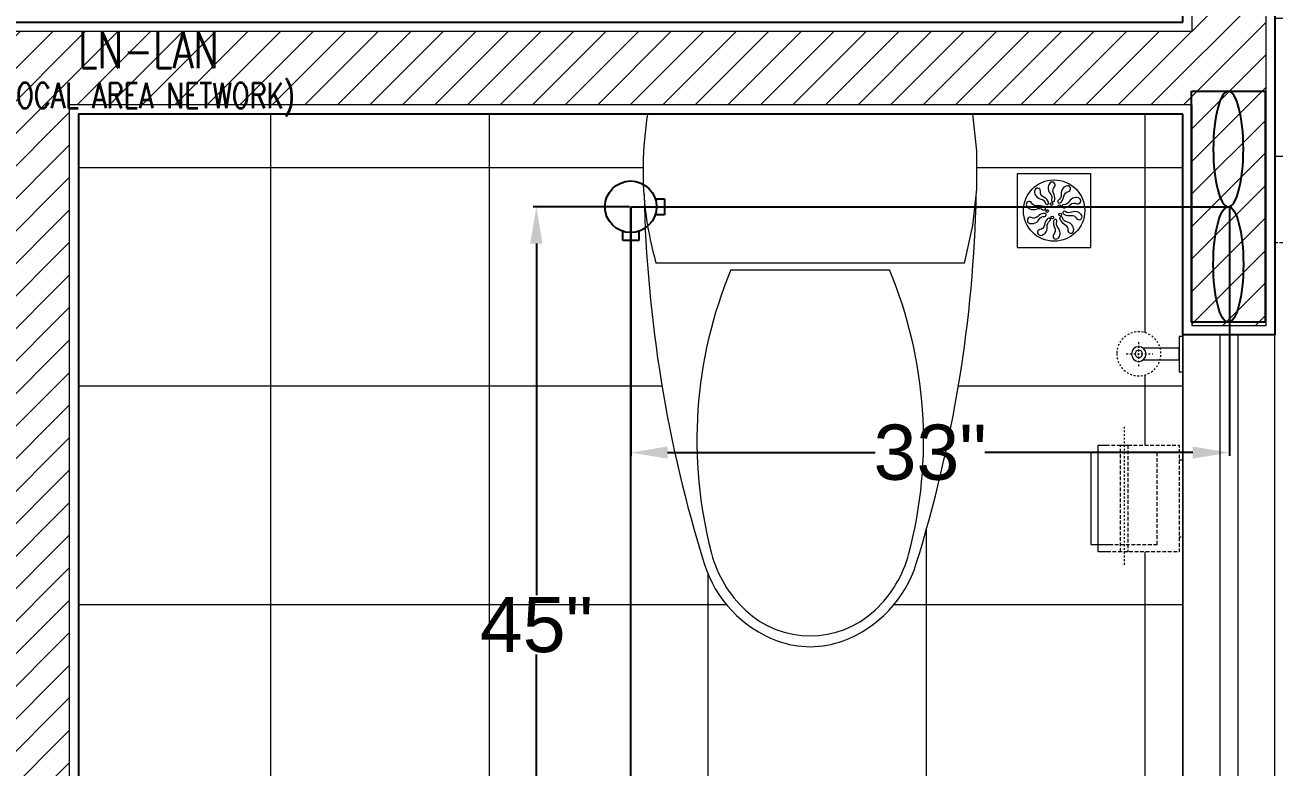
# Model space of a CAD drawing. Header units: inches. Extents: x 112 to 4169, y -2569 to 841.
# Drawn here: x 771.2 to 839.1, y -813.7 to -773.4 of the extents above; entities that cross this region are included whole.
import ezdxf

# ---------------------------------------------------------------- set-up
doc = ezdxf.new("R2010")
doc.units = ezdxf.units.IN
doc.header["$MEASUREMENT"] = 0
for name, pattern in [('CENTER', [2, 1.25, -0.25, 0.25, -0.25]), ('DASH', [0.35, 0.25, -0.1]), ('DASHED', [0.75, 0.5, -0.25])]:
    doc.linetypes.add(name, pattern=pattern)
doc.layers.get('Defpoints').update_dxf_attribs({"lineweight": 0})
for name, color, linetype in [('Cables', 7, 'Continuous'), ('Exhaust Fans', 7, 'Continuous'), ('PVC Conduit and Circular Boxes', 7, 'Continuous'), ('wall 05', 253, 'Continuous')]:
    doc.layers.add(name, color=color, linetype=linetype)
for name, color, linetype, lineweight in [('E-LAN', 6, 'Continuous', 30), ('FLOOR TILE', 40, 'Continuous', 15), ('Glass', 5, 'Continuous', 9), ('HACTH', 8, 'Continuous', 9), ('I-WC----EXST', 7, 'Continuous', 15), ('I-WC----N', 7, 'Continuous', 15), ('Plaster Line', 254, 'Continuous', 15), ('Sunshed', 5, 'Continuous', 15), ('WINDOW', 140, 'Continuous', 9)]:
    doc.layers.add(name, color=color, linetype=linetype, lineweight=lineweight)
doc.styles.get("Standard").update_dxf_attribs({"font": 'arial.ttf'})
doc.styles.add('TAVE1', font='ROMANS.shx', dxfattribs={"width": 0.75})
doc.dimstyles.get("Standard").update_dxf_attribs({"dimtxt": 3, "dimasz": 2, "dimexe": 0.18, "dimexo": 0.0625, "dimgap": 0.09, "dimtad": 0, "dimtih": 1, "dimtoh": 1, "dimdec": 0, "dimzin": 0, "dimdsep": 46, "dimtxsty": 'Standard', "dimcen": 0.09, "dimclrd": 5, "dimadec": 0, "dimazin": 0, "dimtfac": 1, "dimtdec": 0, "dimtofl": 0, "dimtmove": 0, "dimatfit": 3, "dimfxl": 1, "dimtolj": 1, "dimtzin": 0, "dimarcsym": 0})

# ---------------------------------------------------------------- blocks, each defined once
blk = doc.blocks.new('$plan$00000388')
for p, q in [((0, -220.78125), (0, 220.78125)), ((-202.5, -209.53125), (-202.5, 209.53125)), ((-211.7636099999945, 107.6506163835293), (-211.7636099999945, -107.650638883526))]:
    blk.add_line(p, q)
blk.add_lwpolyline([(-202.5, -209.53125), (-151.5815775000083, -220.9312575000222), (-102.226364999995, -226.3893074999796), (-50.1765075000003, -226.3893074999796), (0, -220.78125)])
for centre, radius, start, end in [((-70.5022373952088, -1596.893304158002), 1822.905267548176, 91.22236801674002, 107.2477400729669), ((-76.1718824999989, -236.25), 463.3354349999999, 97.73994600013404, 105.8219820007596), ((-76.1718824999989, -236.25), 463.3354349999999, 80.5376780005947, 97.73994600013404), ((-443.44170022248, -448.2021481943084), 602.2018211347165, 67.37374387764919, 104.7785650586873), ((-562.4982811024092, -12.18639293918386), 163.5812782416205, 107.2477400729669, 159.5476091935635), ((-555.5449209055951, -23.26485846063588), 162.7261878014058, 104.7785650586873, 136.8542646016355), ((-580.3665348804789, -1.12500274553895e-05), 128.7061108459815, 136.8542646016355, 223.1457353983645), ((-595.1750179040682, 0), 128.7061108459815, 159.5476091935635, 200.4523908064364), ((-562.4982811024092, 12.18639293918386), 163.5812782416205, 200.4523908064364, 252.7522599270331), ((-555.5449209055951, 23.26483596063918), 162.7261878014058, 223.1457353983645, 255.2214349413127), ((-443.44170022248, 448.2021256943117), 602.2018211347165, 255.2214349413127, 292.6262561223508), ((-70.5022373952088, 1596.893304158002), 1822.905267548176, 252.7522599270331, 268.77763198326)]:
    blk.add_arc(centre, radius, start, end)
blk = doc.blocks.new('h')
at = {"layer": 'I-WC----N', "color": 252, "linetype": 'CENTER', "ltscale": 0.2}
for p, q in [((544297.3725312217, -25836.7882816003), (544297.3725312217, -25800.90632244026)), ((544280.5394874534, -25819.8480072173), (544314.2055749901, -25819.8480072173))]:
    blk.add_line(p, q, dxfattribs=at)
at = {"layer": 'I-WC----N'}
blk.add_lwpolyline([(544273.0331409274, -25759.8480072173), (544321.0331409274, -25759.8480072173), (544321.0331409274, -25764.8480072173), (544273.0331409274, -25764.8480072173)], close=True, dxfattribs=at)
blk.add_lwpolyline([(544289.0331409274, -25813.8480072173), (544289.0331409274, -25764.8480072173), (544305.0331409274, -25764.8480072173), (544305.0331409274, -25813.8480072173)], dxfattribs=at)
at = {"layer": 'I-WC----N', "linetype": 'DASH', "ltscale": 5}
blk.add_circle((544297.3725312217, -25819.8480072173), 30, dxfattribs=at)
at = {"layer": 'I-WC----N'}
for centre, radius in [((544297.0331409274, -25819.8480072173), 10), ((544297.3725312217, -25819.8480072173), 5)]:
    blk.add_circle(centre, radius, dxfattribs=at)
blk = doc.blocks.new('typical king$0$5767 PAPER HOLDER')
at = {"color": 0, "linetype": 'CENTER', "lineweight": -2, "ltscale": 0.5}
blk.add_line((80, 97.5), (80, -92.5), dxfattribs=at)
at = {"color": 0, "linetype": 'DASHED', "lineweight": -2, "ltscale": 10, "flags": 128}
for points in [[(96.99689220590517, 72.5), (5, 72.5), (5, -72.5), (99.99999999254942, -72.5)], [(5, 52.5), (0, 52.5), (0, -52.5), (5, -52.5)]]:
    blk.add_lwpolyline(points, dxfattribs=at)
at = {"color": 0, "linetype": 'DASHED', "lineweight": -2, "ltscale": 10}
blk.add_lwpolyline([(75, -72.5), (85, -72.5), (85, 72.5), (75, 72.5)], close=True, dxfattribs=at)
at = {"color": 0, "linetype": 'ByBlock', "lineweight": -2, "flags": 128}
blk.add_lwpolyline([(99.99999999254942, -72.5), (115, -72.5), (115, 72.5), (99.99999998987187, 72.5)], dxfattribs=at)
at = {"color": 0, "linetype": 'DASHED', "lineweight": -2, "ltscale": 10}
blk.add_lwpolyline([(99.999999992433, -62.5), (35, -62.5), (35, 62.5), (96.99689220590517, 62.5)], dxfattribs=at)
at = {"color": 0, "linetype": 'ByBlock', "lineweight": -2}
blk.add_lwpolyline([(99.99999999138527, 62.5), (125, 62.5), (125, -62.5), (99.999999992433, -62.5)], dxfattribs=at)
blk = doc.blocks.new('floor drain 01')
at = {"color": 0}
blk.add_lwpolyline([(-10, -10), (90, -10), (90, 90), (-10, 90)], close=True, dxfattribs=at)
for points in [[(13.58954937255476, 67.51505117848865, 0.191053483995659), (14.79069440408784, 61.03305027249735, 0.1943362673357394), (21.89737514902663, 55.74993930227356, -0.2726064091756643), (28.50698137920699, 49.88544705393724, 1.04073225767722), (32.45272628399835, 51.02199114018003, 0.09134571656797691), (31.83705554960761, 52.57716721325414, 0.1607825822646609), (25.31024571598391, 58.64739925469621, -0.3236584951667658), (21.53147589240689, 66.62494710457395, 0.9107900233739347)], [(34.80643791207694, 77.78381738965982, 0.191053483995659), (31.96816011739429, 71.83375316375168, 0.1943362673357394), (34.61225089913933, 63.38242447105586, -0.2726064091756643), (36.51247260975651, 54.75292151322355, 1.04073225767722), (40.37269114558876, 53.35315432940843, 0.09134571656797691), (40.78871261903259, 54.97320037975442, 0.1607825822646609), (39.07640541647561, 63.72048382583307, -0.3236584951667658), (40.70840138709173, 72.39556078397436, 0.9107900233739347)], [(58.00709064648254, 73.6204495827551, 0.191053483995659), (52.21351567364763, 70.47504433599534, 0.1943362673357394), (49.38506368288654, 62.08361823129235, -0.2726064091756643), (45.8500807666278, 53.98528138783877, 1.04073225767722), (48.15030065688188, 50.58386642200639, 0.09134571656797691), (49.43910827529908, 51.6499799216399, 0.1607825822646609), (53.19534685611143, 59.73314980516443, -0.3236584951667658), (59.614741629528, 65.79217132847407, 0.9107900233739347)], [(2.460555314450176, 46.73647061924567, 0.191053483995659), (7.242326595514896, 42.19843706412939, 0.1943362673357394), (16.09708680634503, 42.10151264068554, -0.2726064091756643), (24.89143262842845, 41.24206781401881, 1.04073225767722), (27.41556345943536, 44.48080195893999, 0.09134571656797691), (26.00336581190641, 45.37708365335129, 0.1607825822646609), (17.15507286542561, 46.45164196996484, -0.3236584951667658), (9.40889888475067, 50.68450857987045, 0.9107900233739347)], [(74.32964679240831, 56.61521275222185, 0.191053483995659), (67.79372336465167, 57.4759043805243, 0.1943362673357394), (60.57310112635605, 52.3496204217372, -0.2726064091756643), (52.95315690759162, 47.87573911450454, 1.04073225767722), (52.81477233575424, 43.7719012737216, 0.09134571656797691), (54.48408539386583, 43.87686310170102, 0.1607825822646609), (62.27411428996129, 48.20842326400452, -0.3236584951667658), (71.02891724996152, 49.337049069145, 0.9107900233739347)], [(5.670353207518929, 23.38478724771994, 0.191053483995659), (12.20627663533378, 22.5240956194466, 0.1943362673357394), (19.42689887357119, 27.65037957820459, -0.2726064091756643), (27.04684309240838, 32.12426088546636, 1.04073225767722), (27.185227664173, 36.2280987262202, 0.09134571656797691), (25.51591460611962, 36.12313689826988, 0.1607825822646609), (17.72588570996595, 31.79157673593727, -0.3236584951667658), (8.971082749965717, 30.6629509307968, 0.9107900233739347)], [(77.53944468541886, 33.26352938075433, 0.191053483995659), (72.75767340433958, 37.80156293587061, 0.1943362673357394), (63.90291319350945, 37.89848735934356, -0.2726064091756643), (55.10856737142603, 38.75793218595209, 1.04073225767722), (52.58443654041912, 35.51919804106001, 0.09134571656797691), (53.99663418796263, 34.62291634664871, 0.1607825822646609), (62.84492713444342, 33.54835803006426, -0.3236584951667658), (70.59110111511836, 29.31549142012955, 0.9107900233739347)], [(21.99290935347381, 6.379550417215796, 0.191053483995659), (27.78648432630871, 9.524955663975561, 0.1943362673357394), (30.61493631706981, 17.91638176864944, -0.2726064091756643), (34.14991923332855, 26.01471861213213, 1.04073225767722), (31.84969934307446, 29.4161335779354, 0.09134571656797691), (30.56089172465727, 28.350020078331, 0.1607825822646609), (26.80465314384492, 20.26685019477736, -0.3236584951667658), (20.38525837042835, 14.20782867149683, 0.9107900233739347)], [(45.19356208798126, 2.216182610281976, 0.191053483995659), (48.03183988263481, 8.166246836219216, 0.1943362673357394), (45.38774910087523, 16.61757552888594, -0.2726064091756643), (43.48752739027259, 25.24707848674734, 1.04073225767722), (39.62730885444034, 26.64684567053337, 0.09134571656797691), (39.21128738098196, 25.02679962021648, 0.1607825822646609), (40.92359458353894, 16.27951617413783, -0.3236584951667658), (39.29159861293738, 7.604439215967432, 0.9107900233739347)], [(66.41045062744524, 12.48494882145314, 0.191053483995659), (65.20930559591216, 18.96694972744444, 0.1943362673357394), (58.10262485095882, 24.25006069769734, -0.2726064091756643), (51.49301862077846, 30.11455294600455, 1.04073225767722), (47.5472737159871, 28.97800885984907, 0.09134571656797691), (48.16294445040694, 27.42283278677496, 0.1607825822646609), (54.68975428400154, 21.35260074530379, -0.3236584951667658), (58.46852410759311, 13.37505289542605, 0.9107900233739347)]]:
    blk.add_lwpolyline(points, format="xyb", close=True, dxfattribs=at)
for centre, radius in [((40, 40), 41.66666666666667), ((42.46415754262125, 49.29576866497518), 1.829220414801966), ((31.9206651946879, 45.21610358142061), 1.829220414801966), ((32.54253894122667, 33.92796063714195), 1.829220414801966), ((49.60226792027242, 40.52899740517023), 1.829220414801966), ((43.47037040113355, 31.03116971137933), 1.829220414801966)]:
    blk.add_circle(centre, radius, dxfattribs=at)
blk = doc.blocks.new('*D522')
at = {"color": 0, "lineweight": -2, "transparency": 16777216}
for p, q in [((804.0538187760442, -783.2699097418629), (798.8091168172472, -783.2699097418629)), ((804.0538187760442, -828.7327725486739), (798.8091168172472, -828.7327725486739))]:
    blk.add_line(p, q, dxfattribs=at)
at = {"color": 5, "lineweight": -2, "transparency": 16777216}
for p, q in [((798.9891168172471, -785.2699097418629), (798.9891168172471, -804.3857613362643)), ((798.9891168172471, -826.7327725486739), (798.9891168172471, -807.6169209542725))]:
    blk.add_line(p, q, dxfattribs=at)
at = {"color": 5, "transparency": 16777216}
for points in [[(798.6557834839138, -785.2699097418629), (799.3224501505805, -785.2699097418629), (798.9891168172471, -783.2699097418629)], [(798.6557834839138, -826.7327725486739), (799.3224501505805, -826.7327725486739), (798.9891168172471, -828.7327725486739)]]:
    blk.add_solid(points, dxfattribs=at)
at = {"layer": 'Defpoints', "color": 0, "transparency": 16777216}
for p in [(798.9891168172471, -783.2699097418629), (804.1163187760442, -783.2699097418629), (804.1163187760442, -828.7327725486739)]:
    blk.add_point(p, dxfattribs=at)
at = {"color": 0, "transparency": 16777216, "insert": (798.9891168172473, -806.0013411452682), "char_height": 3, "attachment_point": 5}
blk.add_mtext('\\A1;45"', dxfattribs=at)
blk = doc.blocks.new('*D523')
at = {"color": 0, "lineweight": -2, "transparency": 16777216}
for p, q in [((804.1163187760442, -783.3324097418629), (804.1163187760442, -796.811659733197)), ((836.6447330093032, -783.3324097418629), (836.6447330093032, -796.811659733197))]:
    blk.add_line(p, q, dxfattribs=at)
at = {"color": 5, "lineweight": -2, "transparency": 16777216}
for p, q in [((806.1163187760442, -796.631659733197), (817.4020538599315, -796.631659733197)), ((834.6447330093032, -796.631659733197), (823.3589979254158, -796.631659733197))]:
    blk.add_line(p, q, dxfattribs=at)
at = {"color": 5, "transparency": 16777216}
for points in [[(806.1163187760442, -796.2983263998636), (806.1163187760442, -796.9649930665304), (804.1163187760442, -796.631659733197)], [(834.6447330093032, -796.2983263998636), (834.6447330093032, -796.9649930665304), (836.6447330093032, -796.631659733197)]]:
    blk.add_solid(points, dxfattribs=at)
at = {"layer": 'Defpoints', "color": 0, "transparency": 16777216}
for p in [(804.1163187760442, -783.2699097418629), (836.6447330093032, -783.2699097418629), (836.6447330093032, -796.631659733197)]:
    blk.add_point(p, dxfattribs=at)
at = {"color": 0, "transparency": 16777216, "insert": (820.3805258926736, -796.631659733197), "char_height": 3, "attachment_point": 5}
blk.add_mtext('\\A1;33"', dxfattribs=at)

msp = doc.modelspace()

# ---------------------------------------------------------------- hatches: boundary and pattern name
at = {"layer": 'FLOOR TILE'}
h = msp.add_hatch(dxfattribs=at)
h.set_pattern_fill('ANSI37', color=256, scale=95, angle=45, style=0)
h.set_pattern_definition([(90, (-140504.1913463468, -172410.5183149067), (-11.875, 2.664535259100376e-15), []), (180, (-140504.1913463468, -172410.5183149067), (-2.664535259100376e-15, -11.875), [])])
edge = h.paths.add_edge_path()
edge.add_ellipse((814.3537744937687, -800.7275637002513), major_axis=(-4.626777249109558, 4.62677724910956), ratio=0.9999999999987466, start_angle=62.24774007312948, end_angle=114.54760919365779, ccw=False)
edge.add_ellipse((877.7420510015556, -781.0477219336517), major_axis=(-51.55954709395021, 51.55954709395021), ratio=0.999999999997518, start_angle=46.39180876643201, end_angle=62.24774007301511, ccw=False)
edge.add_ellipse((823.3163187845541, -781.2745077380296), major_axis=(13.10510513414004, 13.10510513414004), ratio=0.999999999998578, start_angle=125.53767800060149, end_angle=139.7797057103707, ccw=False)
edge.add_line((805.0350684879279, -778.2276324351751), (774.1163187760151, -778.2276324352042))
edge.add_line((774.1163187760151, -778.2276324352042), (774.1163187760151, -874.2379126621145))
edge.add_line((774.1163187760151, -874.2379126621145), (800.5158165509686, -874.2379126621145))
edge.add_line((800.5158165509686, -874.2379126621145), (800.5158165509686, -860.6887678657567))
edge.add_line((800.5158165509686, -860.6887678657567), (834.1163187760442, -860.6887678683761))
edge.add_line((834.1163187760442, -860.6887678683761), (834.1163187760733, -801.2269005015169))
edge.add_line((834.1163187760733, -801.2269005015169), (833.916318776149, -801.2269005015169))
edge.add_line((833.916318776149, -801.2269005015169), (833.916318776149, -802.0269005010978))
edge.add_line((833.916318776149, -802.0269005010978), (830.1163187784307, -802.0269005010978))
edge.add_line((830.1163187784307, -802.0269005010978), (829.516318778454, -802.0269005011269))
edge.add_line((829.516318778454, -802.0269005011269), (829.516318778454, -801.6269005013073))
edge.add_line((829.516318778454, -801.6269005013073), (829.1163187786635, -801.6269005013073))
edge.add_line((829.1163187786635, -801.6269005013073), (829.1163187786635, -796.6269005038976))
edge.add_line((829.1163187786635, -796.6269005038976), (829.516318778454, -796.6269005039267))
edge.add_line((829.516318778454, -796.6269005039267), (829.516318778454, -796.2269005041362))
edge.add_line((829.516318778454, -796.2269005041362), (830.1163187785471, -796.2269005041362))
edge.add_line((830.1163187785471, -796.2269005041362), (833.916318776149, -796.2269005041071))
edge.add_line((833.916318776149, -796.2269005041071), (833.916318776149, -797.026900503688))
edge.add_line((833.916318776149, -797.026900503688), (834.1163187760442, -797.0269005037462))
edge.add_line((834.1163187760442, -797.0269005037462), (834.1163187760151, -792.2361839818095))
edge.add_line((834.1163187760151, -792.2361839818095), (833.9163187761781, -792.2361839818095))
edge.add_line((833.9163187761781, -792.2361839818095), (833.9163187761781, -791.5961839821448))
edge.add_line((833.9163187761781, -791.5961839821448), (832.8690231235571, -791.5961839821157))
edge.add_ellipse((831.7163187773306, -791.26260837056), major_axis=(-0.8485281369836075, 0.8485281369836075), ratio=0.9999999999899405, start_angle=-120.20545801426942, end_angle=208.8603375758762, ccw=False)
edge.add_line((832.8765360383888, -790.9561839824801), (833.9163187761781, -790.9561839824801))
edge.add_line((833.9163187761781, -790.9561839824801), (833.916318776149, -790.3161839828444))
edge.add_line((833.916318776149, -790.3161839828444), (834.1163187760442, -790.3161839828153))
edge.add_line((834.1163187760442, -790.3161839828153), (834.1163187760151, -778.2276324352042))
edge.add_line((834.1163187760151, -778.2276324352042), (822.6975687839779, -778.2276324352042))
edge.add_line((822.6975687839779, -778.2276324352042), (822.9218910842076, -780.2346927375092))
edge.add_line((822.9218910842076, -780.2346927375092), (822.9218910841785, -782.3166870390905))
edge.add_line((822.9218910841785, -782.3166870390905), (822.89020391298, -782.6032229025059))
edge.add_ellipse((749.9905865499506, -781.0477219336517), major_axis=(51.55954709395026, 51.55954709395023), ratio=0.9999999999975177, start_angle=297.7522599269849, end_angle=313.7776319831943, ccw=False)
edge.add_ellipse((813.3788630577376, -800.7275637002513), major_axis=(4.626777249109558, 4.626777249109557), ratio=0.9999999999987471, start_angle=245.4523908063421, end_angle=297.75225992687035, ccw=False)
edge.add_ellipse((813.8663187757531, -802.03463317354), major_axis=(3.640358553779853, 3.640358553779853), ratio=1, start_angle=204.5476091936166, end_angle=245.4523908063834, ccw=False)
h.paths.add_polyline_path([(825.1163187780523, -785.4788433591802), (825.1163187780232, -781.4788433613048), (829.1163187759569, -781.4788433612757), (829.1163187759278, -785.4788433592093)], flags=16)
edge = h.paths.add_edge_path(flags=0)
edge.add_ellipse((827.1163187770046, -783.478843360228), major_axis=(1.178511301366523, 1.178511301366523), ratio=0.9999999999776168, start_angle=0, end_angle=360)
edge.add_ellipse((825.7610969260033, -783.1434281492166), major_axis=(-0.1135127851906882, 0.1135127851906883), ratio=0.9999999999868635, start_angle=259.95127995135726, end_angle=429.25906120472473, ccw=False)
edge.add_ellipse((827.1163187770046, -783.478843360228), major_axis=(1.178511301366523, 1.178511301366523), ratio=0.9999999999776168, start_angle=0, end_angle=360)
edge.add_ellipse((826.2170733828145, -782.4109073367345), major_axis=(0.1135127852007052, 0.1135127852007052), ratio=0.9999999996801878, start_angle=313.9512799428356, end_angle=483.2590611999518, ccw=False)
edge.add_ellipse((827.1163187770046, -783.478843360228), major_axis=(1.178511301366523, 1.178511301366523), ratio=0.9999999999776168, start_angle=0, end_angle=360)
edge.add_ellipse((828.4715406280059, -783.8142585712394), major_axis=(-0.1135127851906882, 0.1135127851906883), ratio=0.9999999999868635, start_angle=79.95127995135732, end_angle=249.2590612047247, ccw=False)
edge.add_ellipse((827.1163187770046, -783.478843360228), major_axis=(1.178511301366523, 1.178511301366523), ratio=0.9999999999776168, start_angle=0, end_angle=360)
edge.add_ellipse((828.0155641711947, -784.5467793837215), major_axis=(0.1135127852007052, 0.1135127852007052), ratio=0.9999999996801878, start_angle=133.9512799428356, end_angle=303.25906119995165, ccw=False)
edge = h.paths.add_edge_path(flags=0)
edge.add_ellipse((827.586855123581, -784.1770247184522), major_axis=(0.2462339062417325, 0.2462339062417324), ratio=0.9999999999713834, start_angle=116.9210349659831, end_angle=177.9157267890588)
edge.add_ellipse((826.9662528503152, -784.7140859907286), major_axis=(0.3343748839412276, 0.3343748839412276), ratio=0.999999999836785, start_angle=310.3777271410761, end_angle=354.3680009164517, ccw=False)
edge.add_ellipse((827.0807601423924, -784.7280580673159), major_axis=(-0.2528949966224618, 0.2528949966224618), ratio=0.9999999997944411, start_angle=177.8656699521911, end_angle=221.1305216442388, ccw=False)
edge.add_ellipse((827.2161065379962, -784.8713849330288), major_axis=(-0.1135127851838936, 0.1135127851838936), ratio=0.9999999998175365, start_angle=7.9512799514022845, end_angle=177.2590612098917, ccw=False)
edge.add_ellipse((826.8806684629283, -784.5560229518069), major_axis=(-0.213053858121964, 0.213053858121964), ratio=0.9999999998537326, start_angle=178.4765440416498, end_angle=250.2150026561338)
edge.add_ellipse((827.6489965271951, -784.1489718335706), major_axis=(0.4021322991767343, 0.4021322991767343), ratio=0.9999999999852046, start_angle=127.80778578447331, end_angle=164.3437498612938, ccw=False)
edge.add_ellipse((827.2689641176887, -784.090534057721), major_axis=(-0.1305569966240476, 0.1305569966240476), ratio=0.999999999114781, start_angle=20.15938571271448, end_angle=41.0363444426643, ccw=False)
edge.add_ellipse((827.0177524753428, -783.850674106643), major_axis=(-0.05173816635622881, 0.05173816635622881), ratio=0.9999999996281914, start_angle=0, end_angle=360)
edge.add_ellipse((827.1797335005879, -784.0378817073852), major_axis=(0.05811630572288623, 0.05811630572288622), ratio=0.9999999985862029, start_angle=292.781772687854, end_angle=477.35557525591923, ccw=False)
edge = h.paths.add_edge_path(flags=0)
edge.add_ellipse((826.3785333717872, -784.6640869322782), major_axis=(-0.1135127851959312, 0.1135127851959313), ratio=0.9999999997372054, start_angle=-28.048720055062915, end_angle=141.2590612035885, ccw=False)
edge.add_ellipse((826.2925233901817, -784.2117881765207), major_axis=(-0.2130538580973914, 0.2130538580973914), ratio=0.9999999999286958, start_angle=142.4765440407549, end_angle=214.2150026612077)
edge.add_ellipse((827.1533724956728, -784.3340888093717), major_axis=(0.4021322992914394, 0.4021322992914393), ratio=0.9999999996755112, start_angle=91.8077857866586, end_angle=128.3437498510415, ccw=False)
edge.add_ellipse((826.8802686807514, -784.0634342098692), major_axis=(-0.1305569966578032, 0.1305569966578033), ratio=0.999999997156506, start_angle=-15.840614346014718, end_angle=5.036344437372918, ccw=False)
edge.add_ellipse((826.8390278701602, -783.9683891228833), major_axis=(-0.05811630573968404, 0.05811630573968404), ratio=0.9999999980110515, start_angle=166.7817726894603, end_angle=351.3555752907593, ccw=False)
edge.add_ellipse((827.0866099720636, -784.3202582693684), major_axis=(0.2462339062780047, 0.2462339062780047), ratio=0.9999999998244957, start_angle=80.92103496701428, end_angle=141.9157267835392)
edge.add_ellipse((826.2688554908138, -784.3899691018942), major_axis=(-0.3343748839702123, 0.3343748839702125), ratio=0.99999999985348, start_angle=184.3777271454091, end_angle=228.3680009218154, ccw=False)
edge.add_ellipse((826.3532812555252, -784.4685784468802), major_axis=(0.2528949966498449, 0.2528949966498448), ratio=0.9999999998865615, start_angle=231.8656699583654, end_angle=275.13052163833686, ccw=False)
edge = h.paths.add_edge_path(flags=0)
edge.add_ellipse((825.8227691539553, -784.0040661719304), major_axis=(0.11351278519677, 0.1135127851967699), ratio=0.9999999997070375, start_angle=25.95127995530828, end_angle=195.2590612197516, ccw=False)
edge.add_ellipse((826.019040155433, -783.5875933932748), major_axis=(-0.2130538580966775, 0.2130538580966775), ratio=0.9999999999848851, start_angle=106.4765440390385, end_angle=178.2150026582757)
edge.add_ellipse((826.6435952030054, -784.1925310923161), major_axis=(-0.4021322991512527, 0.4021322991512531), ratio=0.9999999999481564, start_angle=-34.19221421577993, end_angle=2.3437498600824256, ccw=False)
edge.add_ellipse((826.5817363575673, -783.8130405269821), major_axis=(-0.130556996513347, 0.130556996513347), ratio=0.9999999997520682, start_angle=-51.840614311907586, end_angle=-30.963655587110793, ccw=False)
edge.add_ellipse((826.6042379413605, -783.7119066960786), major_axis=(0.05811630572453536, 0.05811630572453536), ratio=0.9999999985319148, start_angle=220.781772765138, end_angle=405.3555753373496, ccw=False)
edge.add_ellipse((826.5977125742695, -784.1420999236489), major_axis=(0.2462339062459158, 0.2462339062459158), ratio=0.999999999957575, start_angle=44.92103496603224, end_angle=105.9157267873271)
edge.add_ellipse((825.8951603024373, -783.7178331477535), major_axis=(0.3343748840369324, 0.3343748840369323), ratio=0.9999999997769518, start_angle=238.37772715115472, end_angle=282.36800091216634, ccw=False)
edge.add_ellipse((825.9172567671969, -783.8310536631816), major_axis=(0.2528949966106253, 0.2528949966106252), ratio=0.9999999999643817, start_angle=195.8656699532324, end_angle=239.1305216378203, ccw=False)
edge = h.paths.add_edge_path(flags=0)
edge.add_ellipse((827.5588239461988, -784.488811735142), major_axis=(0.2130538581075887, 0.2130538581075887), ratio=0.9999999999709936, start_angle=304.4765440443379, end_angle=376.2150026586069)
edge.add_ellipse((827.9411557632313, -783.7078885577994), major_axis=(-0.4021322992772786, 0.4021322992772787), ratio=0.9999999996929558, start_angle=73.8077857881168, end_angle=110.34374985265731, ccw=False)
edge.add_ellipse((827.5993542226836, -783.8839888497223), major_axis=(0.1305569966815997, 0.1305569966815997), ratio=0.9999999998444704, start_angle=146.1593856949986, end_angle=167.0363444150854, ccw=False)
edge.add_ellipse((827.4962168620016, -783.8938406442958), major_axis=(0.05811630573720419, 0.05811630573720419), ratio=0.9999999980577234, start_angle=328.7817726766771, end_angle=513.3555752500711, ccw=False)
edge.add_ellipse((827.9073713836599, -783.7671096190079), major_axis=(-0.2462339062684593, 0.2462339062684594), ratio=0.9999999998572116, start_angle=62.92103496755274, end_angle=123.9157267809785)
edge.add_ellipse((827.7209702932498, -784.5663821790858), major_axis=(-0.3343748840029478, 0.3343748840029478), ratio=0.9999999998488761, start_angle=256.3777271493864, end_angle=300.3680009161677, ccw=False)
edge.add_ellipse((827.8218212190889, -784.5103801289133), major_axis=(-0.2528949966106568, 0.2528949966106568), ratio=0.9999999999452899, start_angle=213.8656699562381, end_angle=257.130521639806)
edge.add_ellipse((827.7209702932498, -784.5663821790858), major_axis=(-0.3343748840029478, 0.3343748840029478), ratio=0.9999999998488761, start_angle=256.3777271493864, end_angle=300.3680009161677)
edge.add_ellipse((827.9073713836599, -783.7671096190079), major_axis=(-0.2462339062684593, 0.2462339062684594), ratio=0.9999999998572116, start_angle=62.92103496755283, end_angle=123.91572678097859, ccw=False)
edge.add_ellipse((827.4962168620016, -783.8938406442958), major_axis=(0.05811630573720419, 0.05811630573720419), ratio=0.9999999980577234, start_angle=328.7817726766771, end_angle=513.3555752500711)
edge.add_ellipse((827.5993542226836, -783.8839888497223), major_axis=(0.1305569966815997, 0.1305569966815997), ratio=0.9999999998444704, start_angle=146.1593856949986, end_angle=167.0363444150855)
edge.add_ellipse((827.9411557632313, -783.7078885577994), major_axis=(-0.4021322992772786, 0.4021322992772787), ratio=0.9999999996929558, start_angle=73.80778578811683, end_angle=110.3437498526573)
edge = h.paths.add_edge_path(flags=0)
edge.add_ellipse((825.9879061456934, -782.9544112177591), major_axis=(0.3343748839913213, 0.3343748839913213), ratio=0.9999999999873286, start_angle=202.3777271457219, end_angle=246.3680009183107)
edge.add_ellipse((826.3069051191608, -783.7106001139528), major_axis=(-0.2462339062521887, 0.2462339062521888), ratio=0.9999999999381454, start_angle=-81.07896503289919, end_angle=-20.08427321336319, ccw=False)
edge.add_ellipse((826.5650454868203, -783.3664019965418), major_axis=(0.05811630568713193, 0.05811630568713193), ratio=0.999999999693475, start_angle=184.7817727141766, end_angle=369.3555752962507)
edge.add_ellipse((826.4873963488255, -783.4349948853396), major_axis=(-0.1305569966869779, 0.1305569966869779), ratio=0.9999999998658377, start_angle=-87.84061430436311, end_angle=-66.96365557853716)
edge.add_ellipse((826.31438224833, -783.7783689189728), major_axis=(-0.4021322992435535, 0.4021322992435535), ratio=0.9999999999189347, start_angle=-70.19221421585645, end_angle=-33.65625014187786)
edge.add_ellipse((826.1646800589854, -782.921859793676), major_axis=(0.2130538580971201, 0.21305385809712), ratio=0.9999999999590732, start_angle=160.4765440420287, end_angle=232.2150026554424)
edge.add_ellipse((826.31438224833, -783.7783689189728), major_axis=(-0.4021322992435535, 0.4021322992435535), ratio=0.9999999999189347, start_angle=-70.19221421585638, end_angle=-33.65625014187788, ccw=False)
edge.add_ellipse((826.4873963488255, -783.4349948853396), major_axis=(-0.1305569966869779, 0.1305569966869779), ratio=0.9999999998658377, start_angle=-87.8406143043631, end_angle=-66.9636555785371, ccw=False)
edge.add_ellipse((826.5650454868203, -783.3664019965418), major_axis=(0.05811630568713193, 0.05811630568713193), ratio=0.999999999693475, start_angle=184.7817727141766, end_angle=369.3555752962507, ccw=False)
edge.add_ellipse((826.3069051191608, -783.7106001139528), major_axis=(-0.2462339062521887, 0.2462339062521888), ratio=0.9999999999381454, start_angle=-81.07896503289919, end_angle=-20.08427321336321)
edge.add_ellipse((825.9879061456934, -782.9544112177591), major_axis=(0.3343748839913213, 0.3343748839913213), ratio=0.9999999999873286, start_angle=202.3777271457219, end_angle=246.3680009183107, ccw=False)
edge.add_ellipse((825.9392332119799, -783.0589965149611), major_axis=(0.2528949966238418, 0.2528949966238417), ratio=0.9999999999809666, start_angle=159.8656699510834, end_angle=203.1305216367736)
edge = h.paths.add_edge_path(flags=0)
edge.add_ellipse((827.4394921690448, -783.6874875033882), major_axis=(-0.05173816635622881, 0.05173816635622881), ratio=0.9999999996281914, start_angle=0, end_angle=360)
edge.add_ellipse((827.9182553056792, -783.1793178014832), major_axis=(-0.4021322992435535, 0.4021322992435535), ratio=0.9999999999189347, start_angle=109.8077857841435, end_angle=146.3437498581221, ccw=False)
edge.add_ellipse((827.7452412051837, -783.5226918351163), major_axis=(0.1305569966509645, 0.1305569966509645), ratio=0.9999999987849612, start_angle=182.1593857051698, end_angle=203.0363444493006, ccw=False)
edge = h.paths.add_edge_path(flags=0)
edge.add_ellipse((826.9775039610442, -783.1200901488683), major_axis=(-0.05173816636770262, 0.05173816636770266), ratio=0.9999999999801823, start_angle=0, end_angle=360)
edge.add_ellipse((826.6332833313256, -783.0736978707337), major_axis=(-0.1305569969409676, 0.1305569969409676), ratio=0.9999999982267898, start_angle=236.15938574436558, end_angle=257.0363444392443, ccw=False)
edge.add_ellipse((826.7364206920076, -783.0638460761602), major_axis=(0.0581163058484022, 0.0581163058484022), ratio=0.9999999943992969, start_angle=148.7817725837666, end_angle=333.355575159663, ccw=False)
edge = h.paths.add_edge_path(flags=0)
edge.add_ellipse((826.6457824304282, -782.7806620020037), major_axis=(0.2462339062417325, 0.2462339062417324), ratio=0.9999999999713834, start_angle=296.9210349659831, end_angle=357.9157267890587)
edge.add_ellipse((827.266384703694, -782.2436007297274), major_axis=(0.3343748839412276, 0.3343748839412276), ratio=0.999999999836785, start_angle=130.3777271410761, end_angle=174.3680009164517, ccw=False)
edge.add_ellipse((827.1518774116169, -782.22962865314), major_axis=(-0.2528949966224618, 0.2528949966224618), ratio=0.9999999997944411, start_angle=-2.1343300478088736, end_angle=41.1305216442388, ccw=False)
edge.add_ellipse((827.016531016013, -782.0863017874271), major_axis=(-0.1135127851837922, 0.1135127851837922), ratio=0.9999999999520414, start_angle=187.9512799503464, end_angle=357.25906121025986, ccw=False)
edge.add_ellipse((827.351969091081, -782.40166376862), major_axis=(-0.2130538581072023, 0.2130538581072024), ratio=0.9999999999664522, start_angle=-1.523455954370563, end_angle=70.21500265908382)
edge.add_ellipse((826.583641026785, -782.8087148868854), major_axis=(0.4021322991831972, 0.4021322991831972), ratio=0.9999999999473537, start_angle=307.8077857837901, end_angle=344.34374985929344, ccw=False)
edge.add_ellipse((826.9636734363205, -782.867152662735), major_axis=(-0.1305569966240476, 0.1305569966240476), ratio=0.999999999114781, start_angle=200.1593857127145, end_angle=221.0363444426643, ccw=False)
edge.add_ellipse((827.0529040534213, -782.9198050130708), major_axis=(0.05811630572288623, 0.05811630572288622), ratio=0.9999999985862029, start_angle=112.78177268785399, end_angle=297.35557525591923, ccw=False)
edge = h.paths.add_edge_path(flags=0)
edge.add_ellipse((827.1460275819456, -782.6374284510875), major_axis=(0.2462339062564434, 0.2462339062564434), ratio=0.9999999998682292, start_angle=260.9210349694332, end_angle=321.9157267847558)
edge.add_ellipse((827.9637820631954, -782.5677176185618), major_axis=(-0.3343748839702123, 0.3343748839702125), ratio=0.99999999985348, start_angle=4.3777271454090965, end_angle=48.368000921815394, ccw=False)
edge.add_ellipse((827.879356298484, -782.4891082735758), major_axis=(0.2528949966498449, 0.2528949966498448), ratio=0.9999999998865615, start_angle=51.86566995836529, end_angle=95.13052163833692, ccw=False)
edge.add_ellipse((827.854104182222, -782.2935997881777), major_axis=(-0.1135127851959312, 0.1135127851959313), ratio=0.9999999997372054, start_angle=151.951279944937, end_angle=321.25906120358854, ccw=False)
edge.add_ellipse((827.9401141638275, -782.7458985439353), major_axis=(-0.2130538580973914, 0.2130538580973914), ratio=0.9999999999286958, start_angle=-37.52345595924508, end_angle=34.21500266120775)
edge.add_ellipse((827.0792650583364, -782.6235979110843), major_axis=(-0.4021322991572348, 0.4021322991572349), ratio=0.9999999999634714, start_angle=181.8077857873108, end_angle=218.3437498611059, ccw=False)
edge.add_ellipse((827.3523688732578, -782.8942525105867), major_axis=(-0.1305569966578032, 0.1305569966578033), ratio=0.999999997156506, start_angle=164.1593856539853, end_angle=185.0363444373728, ccw=False)
edge.add_ellipse((827.3936096838781, -782.9892975975727), major_axis=(0.05811630573545578, 0.05811630573545577), ratio=0.9999999985884495, start_angle=76.78177273939178, end_angle=261.35557530337076, ccw=False)
edge = h.paths.add_edge_path(flags=0)
edge.add_ellipse((827.4146172191879, -783.235961785851), major_axis=(-0.05173816635622881, 0.05173816635622881), ratio=0.9999999996281914, start_angle=0, end_angle=360)
edge.add_ellipse((827.6283996126488, -783.2457800243774), major_axis=(0.0581163058584151, 0.0581163058584151), ratio=0.9999999941014677, start_angle=40.781772892180015, end_angle=225.3555754642628, ccw=False)
edge = h.paths.add_edge_path(flags=0)
edge.add_ellipse((827.650901196442, -783.1446461934738), major_axis=(-0.130556996513347, 0.130556996513347), ratio=0.9999999997520682, start_angle=128.1593856880924, end_angle=149.0363444128891)
edge.add_ellipse((827.5890423510039, -782.7651556281107), major_axis=(-0.4021322991657657, 0.402132299165766), ratio=0.9999999999424883, start_angle=145.8077857835193, end_angle=182.3437498579392)
edge.add_ellipse((828.2135973985762, -783.3700933271812), major_axis=(-0.2130538580966775, 0.2130538580966775), ratio=0.9999999999848851, start_angle=-73.5234559609616, end_angle=-1.7849973417243064, ccw=False)
edge.add_ellipse((828.4098684000539, -782.9536205485256), major_axis=(0.1135127852194075, 0.1135127852194075), ratio=0.9999999993535449, start_angle=205.9512799632778, end_angle=375.2590612158748)
edge.add_ellipse((828.3153807868123, -783.1266330572744), major_axis=(0.252894996631345, 0.252894996631345), ratio=0.999999999946282, start_angle=15.8656699494325, end_angle=59.13052163827703)
edge.add_ellipse((828.337477251572, -783.2398535726734), major_axis=(0.3343748840264968, 0.3343748840264968), ratio=0.9999999997650396, start_angle=58.3777271522754, end_angle=102.3680009149933)
edge.add_ellipse((827.6349249797397, -782.8155867968071), major_axis=(-0.2462339062386704, 0.2462339062386704), ratio=0.9999999998541742, start_angle=134.9210349606327, end_angle=195.9157267901715)
edge.add_ellipse((828.337477251572, -783.2398535726734), major_axis=(0.3343748840264968, 0.3343748840264968), ratio=0.9999999997650396, start_angle=58.377727152275384, end_angle=102.36800091499322, ccw=False)
edge.add_ellipse((828.3153807868123, -783.1266330572744), major_axis=(0.252894996631345, 0.252894996631345), ratio=0.999999999946282, start_angle=15.865669949432515, end_angle=59.130521638277, ccw=False)
edge.add_ellipse((828.4098684000539, -782.9536205485256), major_axis=(0.1135127852194075, 0.1135127852194075), ratio=0.9999999993535449, start_angle=205.9512799632778, end_angle=375.2590612158748, ccw=False)
edge.add_ellipse((828.2135973985762, -783.3700933271812), major_axis=(-0.2130538580966775, 0.2130538580966775), ratio=0.9999999999848851, start_angle=-73.52345596096151, end_angle=-1.784997341724308)
edge.add_ellipse((827.5890423510039, -782.7651556281107), major_axis=(-0.4021322991657657, 0.402132299165766), ratio=0.9999999999424883, start_angle=145.8077857835193, end_angle=182.3437498579392, ccw=False)
at = {"layer": 'HACTH', "ltscale": 10}
h = msp.add_hatch(dxfattribs=at)
h.set_pattern_fill('ANSI37', color=256, scale=60, angle=45, style=0)
h.set_pattern_definition([(90, (-138384.7415181562, -172410.5183149067), (-7.5, 1.332267629550188e-15), []), (180, (-138384.7415181562, -172410.5183149067), (-1.332267629550188e-15, -7.5), [])])
h.paths.add_polyline_path([(894.1265990030417, -615.227632435146), (839.1163187760151, -615.2276324351169), (170.1163187759569, -615.2276324351169), (170.116318775986, -670.2379126621436), (230.116318775986, -670.2379126621145), (242.116318775986, -670.2379126621145), (349.1163187759569, -670.2379126621145), (349.116318775986, -634.2276324351169), (493.116318775986, -634.2276324351169), (493.1163187760151, -670.2379126621145), (499.1163187760151, -670.2379126621145), (499.1163187760151, -652.2379126620854), (569.1163187760151, -652.2379126621145), (569.1163187760151, -670.2379126621145), (593.1163187760151, -670.2379126621145), (593.1163187760151, -652.2379126620854), (663.1163187760151, -652.2379126620854), (663.1163187760151, -670.2379126620272), (673.1163187760151, -670.2379126620272), (728.116318775986, -670.2379126621436), (728.116318775986, -652.2379126621145), (798.116318775986, -652.2379126620854), (798.116318775986, -670.2379126621145), (827.1163187760151, -670.2379126620854), (839.1163187760151, -670.2379126621145), (839.1163187760151, -682.2379126621145), (839.1163187760151, -689.2379126620563), (857.1163187760151, -689.2379126620854), (857.1163187760442, -759.2379126620854), (839.1163187760151, -759.2379126620854), (839.1163187760151, -785.2379126621145), (857.1163187760733, -785.2379126621436), (857.1163187760733, -850.2379126621727), (875.1265990032164, -850.2379126621727), (875.1265990032164, -950.2379126621145), (839.116318775986, -950.2379126621145), (839.1163187759569, -964.2379126621145), (839.1163187760733, -1024.237912662231), (894.1265990030709, -1024.23791266226)])
h.paths.add_polyline_path([(230.116318775986, -689.227632435146), (230.116318775986, -682.2379126621145), (230.116318775986, -675.2379126621145), (170.116318775986, -675.2379126621145), (170.116318775986, -874.2379126621145), (230.1163187759569, -874.2379126621145), (230.1163187759569, -844.2276324352042), (212.1163187759569, -844.2276324352042), (194.1060385489884, -844.2276324352333), (194.1060385489884, -742.2276324352333), (230.116318775986, -742.2276324352333)], flags=17)
at = {"layer": 'HACTH'}
h = msp.add_hatch(dxfattribs=at)
h.set_pattern_fill('ANSI31', color=256, scale=10, style=0)
h.set_pattern_definition([(45, (-121864.7341942425, -172383.6424032336), (-0.8838834764831843, 0.8838834764831844), [])])
h.paths.add_polyline_path([(834.6163187760733, -777.7276324352333), (834.6163187760442, -789.7379126621436), (838.6163187760442, -789.7379126621145), (838.6163187760442, -754.7379126620854), (834.6163187760442, -754.7379126620854), (834.6163187760442, -773.727632435146), (756.6163187760442, -773.727632435146), (756.6163187760442, -777.7276324351751), (769.6163187760151, -777.727632435146), (769.6163187761024, -874.7379126621145), (673.6163187760151, -874.7379126620272), (673.616318775986, -878.7379126620854), (773.6163187760151, -878.7379126621145), (773.6163187760151, -777.7276324352042)])

# ---------------------------------------------------------------- linework, layer by layer
at = {"layer": 'Cables', "color": 3}
for p, q in [((804.1163187760442, -826.8933502165843), (804.1163187760442, -783.2699097418629)), ((804.1163187760442, -783.2699097418629), (836.6447330093032, -783.2699097418629))]:
    msp.add_line(p, q, dxfattribs=at)
at = {"layer": 'Exhaust Fans'}
msp.add_lwpolyline([(834.5822330092886, -776.9944591922638), (838.5822330093177, -776.9944591922638), (838.5822330093177, -789.545360291462), (834.5822330092886, -789.545360291462)], close=True, dxfattribs=at)
at = {"layer": 'Exhaust Fans', "extrusion": (0, 0, -1)}
msp.add_ellipse((836.5822330093032, -780.1321844670633), major_axis=(0, -3.137725274799607), ratio=0.2606311773345913, dxfattribs=at)
at = {"layer": 'Exhaust Fans'}
msp.add_ellipse((836.5822330093032, -786.4076350166624), major_axis=(0, 3.137725274799607), ratio=0.2606311773345913, dxfattribs=at)
at = {"layer": 'FLOOR TILE'}
msp.add_lwpolyline([(774.1163187760151, -874.2379126621145), (834.1163187760442, -874.2379126621145), (834.1163187760442, -778.2276324352042), (774.1163187760151, -778.2276324352042)], close=True, dxfattribs=at)
at = {"layer": 'Glass', "ltscale": 10}
msp.add_lwpolyline([(837.1163187760442, -790.2379126621436), (836.1163187760733, -790.2379126621436), (836.1163187760733, -850.2379126621436), (837.1163187760442, -850.2379126621436)], close=True, dxfattribs=at)
at = {"layer": 'Plaster Line'}
msp.add_lwpolyline([(834.6163187760733, -777.7276324352042), (773.6163187760151, -777.7276324352333), (773.6163187760151, -878.7379126621145), (673.6163187760151, -878.7379126620563), (673.6163187760151, -874.7379126620272), (769.6163187761024, -874.7379126621145), (769.6163187760151, -777.727632435146), (756.6163187760442, -777.7276324351751), (756.6163187760442, -773.727632435146), (834.6163187760442, -773.727632435146), (834.6163187760442, -754.7379126620854), (838.6163187760151, -754.7379126620854), (838.6163187760151, -789.7379126621145), (834.6163187760733, -789.7379126621436), (834.6163187760733, -777.7276324352042)], close=True, dxfattribs=at)
at = {"layer": 'PVC Conduit and Circular Boxes'}
for p, q in [((805.4495964775139, -782.8326794955824), (805.9445436137768, -782.8326794955824)), ((805.9445436137768, -782.8326794955824), (805.9445436137768, -783.7071399879484)), ((805.9445436137768, -783.7071399879446), (805.4495964775134, -783.7071399879446)), ((803.679088529921, -785.0949938053661), (803.679088529921, -784.6000466691028)), ((804.5535490221673, -784.6000466691032), (804.5535490221673, -785.0949938053661)), ((804.5535490221673, -785.0949938053661), (803.679088529921, -785.0949938053661))]:
    msp.add_line(p, q, dxfattribs=at)
msp.add_circle((804.1163187760442, -783.2699097418629), 1.401231196075114, dxfattribs=at)
at = {"layer": 'Sunshed', "linetype": 'DASH'}
msp.add_lwpolyline([(839.1163187760442, -855.2379126621436), (857.1163187760733, -855.2379126621436), (857.1163187760733, -785.2379126621436), (839.1163187760442, -785.2379126621436)], dxfattribs=at)
at = {"layer": 'wall 05'}
for points in [[(834.1163187760442, -773.227632435146), (834.1163187760442, -754.2379126620854), (839.1163187760151, -754.2379126620854), (839.1163187760151, -790.2379126621145), (834.1163187760733, -790.2379126621436), (834.1163187760733, -778.2276324352042)], [(834.1163187760442, -778.2276324352042), (774.1163187760151, -778.2276324352333), (774.1163187760151, -879.2379126621145), (673.1163187760151, -879.2379126620563), (673.1163187760151, -874.2379126620272), (769.1163187761024, -874.2379126621145), (769.1163187760151, -778.227632435146), (756.1163187760442, -778.2276324351751), (756.1163187760442, -773.227632435146), (834.1163187760442, -773.227632435146)]]:
    msp.add_lwpolyline(points, dxfattribs=at)
at = {"layer": 'WINDOW', "ltscale": 10}
msp.add_lwpolyline([(839.1163187760442, -790.2379126621436), (834.1163187760733, -790.2379126621436), (834.1163187760733, -850.2379126621436), (839.1163187760442, -850.2379126621436)], close=True, dxfattribs=at)

# ---------------------------------------------------------------- block references
at = {"layer": 'I-WC----EXST', "xscale": 0.0400000000372529, "yscale": 0.0400000000372529, "zscale": 0.04, "rotation": 90}
for p in [(813.866318775986, -778.2276324352042), (813.8663187757531, -778.2276324352042)]:
    msp.add_blockref('$plan$00000388', p, dxfattribs=at)
at = {"layer": 'I-WC----N', "yscale": 0.03999999997904524, "zscale": 0.04}
for name, p, xscale, rotation in [('floor drain 01', (828.7163187761664, -781.8788433610662), 0.03999999997904524, 180), ('h', (1864.510238524968, -22563.1574982138), -0.03999999997904524, 270)]:
    msp.add_blockref(name, p, dxfattribs=dict(at, xscale=xscale, rotation=rotation))
at = {"layer": 'I-WC----N', "extrusion": (0, 0, -1), "xscale": 0.03999999997904524, "yscale": 0.03999999997904524, "zscale": 0.04}
msp.add_blockref('typical king$0$5767 PAPER HOLDER', (-834.1163187760442, -799.126900502617), dxfattribs=at)

# ---------------------------------------------------------------- texts
at = {"layer": 'E-LAN', "lineweight": 0, "style": 'TAVE1', "width": 0.75}
for s, height, p in [('LN-LAN', 1.951313416150506, (774.0907736626722, -775.7362354443129)), ('(LOCAL AREA NETWORK)', 1.365919391305354, (769.3598571817996, -777.9053951933647))]:
    msp.add_text(s, height=height, dxfattribs=at).set_placement(p)

# ---------------------------------------------------------------- dimensions: what is measured, and where the dimension line sits
dim = msp.add_linear_dim(base=(798.9891168172471, -783.2699097418629), p1=(804.1163187760442, -828.7327725486739), p2=(804.1163187760442, -783.2699097418629), angle=90, dimstyle='Standard', override={"dimpost": '"'})
dim.commit()
dim.dimension.update_dxf_attribs({"geometry": '*D522', "text_midpoint": (798.9891168172473, -806.0013411452682)})
dim = msp.add_linear_dim(base=(836.6447330093032, -796.631659733197), p1=(804.1163187760442, -783.2699097418629), p2=(836.6447330093032, -783.2699097418629), dimstyle='Standard', override={"dimpost": '"'})
dim.commit()
dim.dimension.update_dxf_attribs({"geometry": '*D523', "text_midpoint": (820.3805258926736, -796.631659733197)})

doc.saveas('drawing.dxf')
